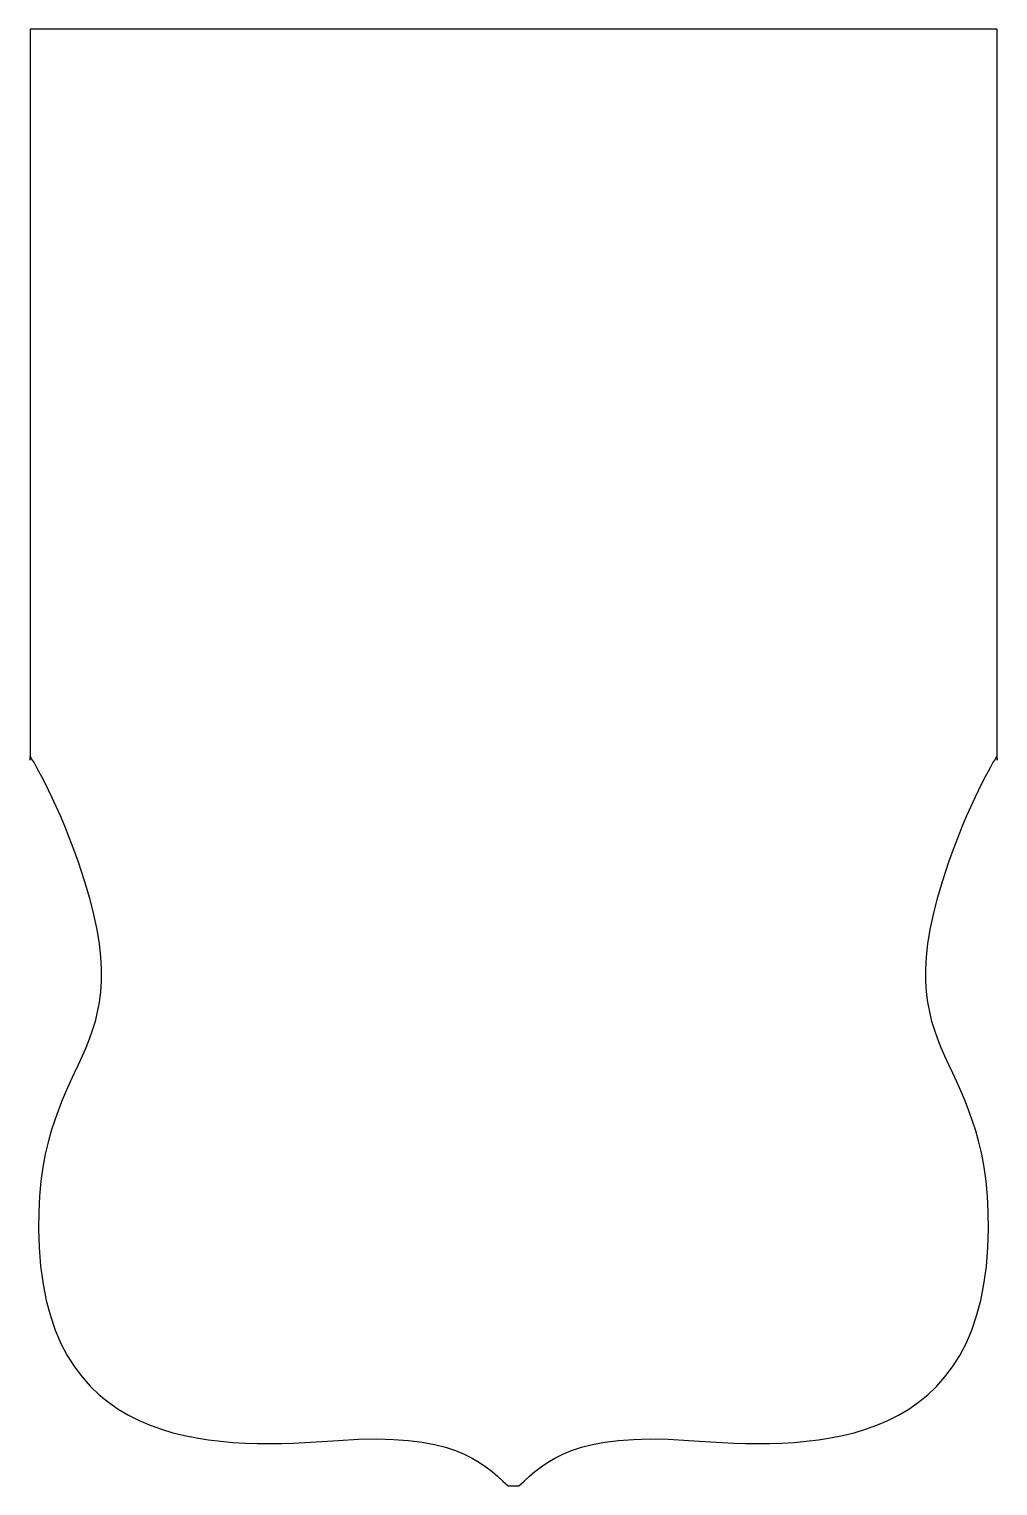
# Model space of a CAD drawing. Header units: centimetres. Extents: x -4.9 to 4.9, y -7.4 to 7.4.
import ezdxf

# ---------------------------------------------------------------- set-up
doc = ezdxf.new("R2010")
doc.units = ezdxf.units.CM
doc.header["$MEASUREMENT"] = 0
doc.layers.add('Camada 1', color=7, linetype='Continuous')

msp = doc.modelspace()

# ---------------------------------------------------------------- linework, layer by layer
at = {"layer": 'Camada 1'}
msp.add_open_spline([(4.8916, 0.01053), (4.8916, 0.01053), (4.65734, -0.34134), (4.40596, -1.05606), (4.40596, -1.05606), (3.67044, -3.14698), (4.90065, -2.90576), (4.79871, -4.9544), (4.79871, -4.9544), (4.6938, -7.06398), (2.91924, -6.98907), (1.77346, -6.90644), (1.77346, -6.90644), (0.62768, -6.82381), (0.32854, -7.10895), (0.05399, -7.36594), (0.05399, -7.36594), (0.05399, -7.36594), (-0.05608, -7.36595), (-0.05608, -7.36595), (-0.05608, -7.36595), (-0.33061, -7.10896), (-0.62978, -6.82382), (-1.77555, -6.90645), (-1.77555, -6.90645), (-2.92132, -6.98908), (-4.69586, -7.06398), (-4.80082, -4.95438), (-4.80082, -4.95438), (-4.90274, -2.90574), (-3.67253, -3.14696), (-4.40805, -1.05604), (-4.40805, -1.05604), (-4.65946, -0.34134), (-4.89372, 0.01053), (-4.89372, 0.01053), (-4.89372, 0.01053), (-4.89372, 0.01053), (-4.89372, -0.02643), (-4.89372, -0.02643), (-4.89372, -0.02643), (-4.89372, -0.02643), (-4.89372, 7.36595), (-4.89372, 7.36595), (-4.89372, 7.36595), (-4.89372, 7.36595), (4.89372, 7.36595), (4.89372, 7.36595), (4.89372, 7.36595), (4.89372, 7.36595), (4.89372, -0.02643), (4.89372, -0.02643), (4.89372, -0.02643), (4.89372, -0.02643), (4.8916, 0.01053), (4.8916, 0.01053)], degree=3, knots=[0, 0, 0, 0, 0.06666667, 0.06666667, 0.06666667, 0.06666667, 0.13333333, 0.13333333, 0.13333333, 0.13333333, 0.2, 0.2, 0.2, 0.2, 0.26666667, 0.26666667, 0.26666667, 0.26666667, 0.33333333, 0.33333333, 0.33333333, 0.33333333, 0.4, 0.4, 0.4, 0.4, 0.46666667, 0.46666667, 0.46666667, 0.46666667, 0.53333333, 0.53333333, 0.53333333, 0.53333333, 0.6, 0.6, 0.6, 0.6, 0.66666667, 0.66666667, 0.66666667, 0.66666667, 0.73333333, 0.73333333, 0.73333333, 0.73333333, 0.8, 0.8, 0.8, 0.8, 0.86666667, 0.86666667, 0.86666667, 0.86666667, 1, 1, 1, 1], dxfattribs=at)

doc.saveas('drawing.dxf')
